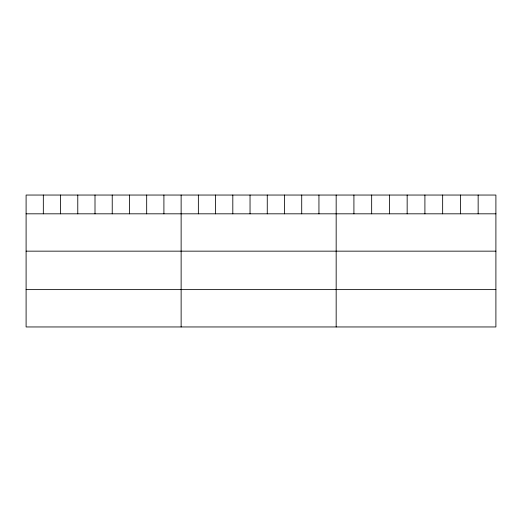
<?xml version="1.0" encoding="UTF-8"?>
<svg xmlns="http://www.w3.org/2000/svg" width="522" height="522" viewBox="0 0 522 522"><rect width="100%" height="100%" fill="white"/><g stroke="black" fill="none" stroke-linecap="round" stroke-linejoin="round"><path stroke-width="0.78" d="M495.9 213.818L495.9 326.955L26.1 326.955L26.1 195.045L495.9 195.045L495.9 213.818L26.1 213.818M26.1 251.154L495.9 251.154M26.1 289.619L495.9 289.619M478.152 195.045L478.152 213.818M460.404 195.045L460.404 213.818M442.656 195.045L442.656 213.818M424.908 195.045L424.908 213.818M407.16 195.045L407.16 213.818M389.412 195.045L389.412 213.818M371.664 195.045L371.664 213.818M353.916 195.045L353.916 213.818M336.168 195.045L336.168 326.955M318.942 195.045L318.942 213.818M301.716 195.045L301.716 213.818M284.49 195.045L284.49 213.818M267.264 195.045L267.264 213.818M250.038 195.045L250.038 213.818M232.812 195.045L232.812 213.818M215.586 195.045L215.586 213.818M198.36 195.045L198.36 213.818M181.134 195.045L181.134 326.955M163.908 195.045L163.908 213.818M146.682 195.045L146.682 213.818M129.456 195.045L129.456 213.818M112.23 195.045L112.23 213.818M95.004 195.045L95.004 213.818M77.778 195.045L77.778 213.818M60.552 195.045L60.552 213.818M43.326 195.045L43.326 213.818"/></g></svg>
